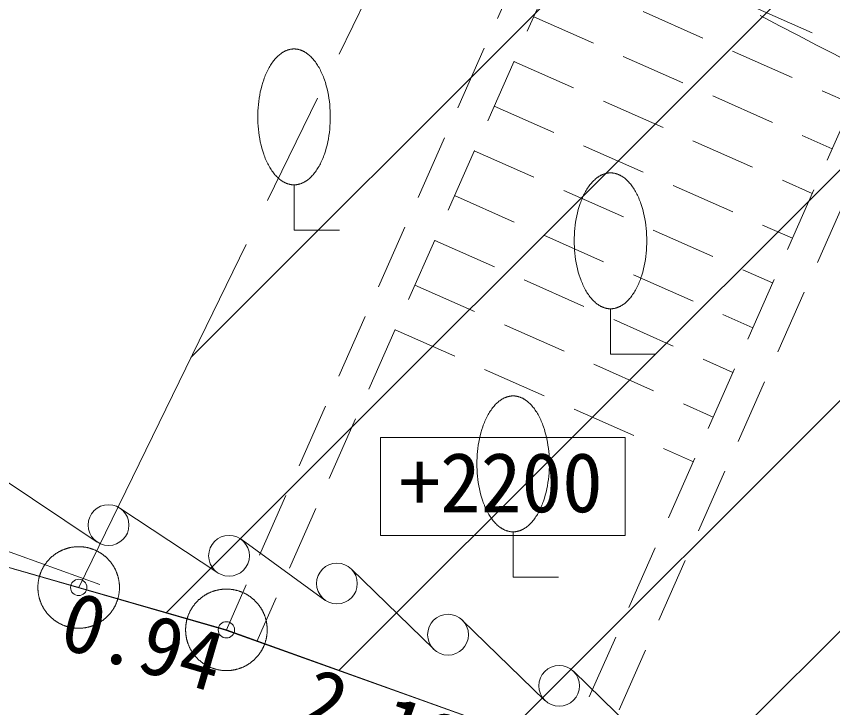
# Model space of a CAD drawing. Units: millimetres at full size, sheet at 1:200; details may follow other scales. Extents: x -40000 to 40000, y -27700 to 27700.
# Drawn here: x -12309 to -7305, y -659 to 3581 of the extents above; entities that cross this region are included whole.
import ezdxf
from ezdxf.enums import TextEntityAlignment as Align

# ---------------------------------------------------------------- set-up
doc = ezdxf.new("R2010")
doc.units = ezdxf.units.MM
doc.header["$LTSCALE"] = 200
doc.header["$PDMODE"] = 32
doc.header["$PDSIZE"] = 100
doc.linetypes.add('CHAIN', pattern=[18.5, 12, -1.5, 3.5, -1.5])
doc.linetypes.add('DASHED2', pattern=[3, 2, -1])
for name, color, linetype, lineweight in [('0-0_通り芯', 33, 'Continuous', 18), ('0-1_躯体・仕上１', 134, 'Continuous', 9), ('0-4_外構２', 6, 'Continuous', 13), ('0-5_計画レベル', 134, 'Continuous', 9), ('0-9_雨水ルート', 134, 'Continuous', 9), ('C-0_Layer192', 8, 'Continuous', 18), ('C-C_寸法', 5, 'Continuous', 13), ('C-D_文字', 1, 'Continuous', 18)]:
    doc.layers.add(name, color=color, linetype=linetype, lineweight=lineweight)
doc.styles.add('ＭＳ ゴシック', font='')
doc.styles.get('ＭＳ ゴシック').set_extended_font_data('MS Gothic')

msp = doc.modelspace()

# ---------------------------------------------------------------- linework, layer by layer
at = {"layer": '0-0_通り芯', "color": 2, "linetype": 'DASHED2', "lineweight": 13}
for p, q in [((-8712.7, 5030.9), (-11021.5, -181.7)), ((-8528.9, 4951.9), (-10834.6, -253.5)), ((-6691.4, 4162), (-8944.5, -924.8)), ((-8894.3, 4127), (-7065.7, 3317.1)), ((-6507.7, 4083), (-8761.3, -1005.1)), ((-9015.8, 3852.7), (-7187.2, 3042.8)), ((-9137.3, 3578.4), (-7308.6, 2768.5)), ((-9258.8, 3304.1), (-7430.1, 2494.2)), ((-9380.3, 3029.8), (-7551.6, 2219.9)), ((-9501.8, 2755.5), (-7673.1, 1945.6)), ((-9623.3, 2481.2), (-7794.6, 1671.3)), ((-9744.8, 2206.9), (-7916.1, 1397)), ((-9866.3, 1932.6), (-8037.6, 1122.7)), ((-9987.8, 1658.4), (-8159.1, 848.4))]:
    msp.add_line(p, q, dxfattribs=at)
at = {"layer": '0-1_躯体・仕上１'}
msp.add_lwpolyline([(-28427.5, 3114.3), (-18282.5, 1902.3), (-11927, 78.2)], dxfattribs=at)
at = {"layer": '0-4_外構２'}
msp.add_lwpolyline([(-6882.2, 3128.2), (-6983.2, 3182.7), (-7085.3, 3237.3), (-7189, 3292.3), (-7294.9, 3348.1), (-7403.5, 3405), (-7515.3, 3463.3), (-7630.8, 3523.4), (-7750.5, 3585.4)], dxfattribs=at)
at = {"layer": '0-5_計画レベル'}
for p, q in [((-11027.9, -184.6), (-18221.9, 1899.6)), ((-12408.2, 754.6), (-11813.3, 356.9)), ((-11674.9, 565.1), (-11074.2, 168.2)), ((-10932, 373.8), (-10417.3, 0.9)), ((-10256.8, 191.8), (-9749.9, -301.2)), ((-9575.6, -122), (-9068.7, -615)), ((-8969, -917.9), (-11027.9, -184.6)), ((-8894.4, -435.7), (-8387.5, -928.7))]:
    msp.add_line(p, q, dxfattribs=at)
for centre in [(-11743.8, 460.8), (-11005.3, 272.5), (-10344, 102.2), (-9662.8, -211.6), (-8981.6, -525.3)]:
    msp.add_circle(centre, 125, dxfattribs=at)
at = {"layer": '0-9_雨水ルート'}
for points in [[(-10606.9, 3380.9), (-10609.4, 3380.8), (-10611.8, 3380.8), (-10614.3, 3380.6), (-10616.8, 3380.5), (-10619.3, 3380.2), (-10621.8, 3379.9), (-10624.3, 3379.6), (-10626.9, 3379.2), (-10629.4, 3378.7), (-10632, 3378.2), (-10634.5, 3377.6), (-10637.1, 3377), (-10639.6, 3376.3), (-10642.2, 3375.6), (-10644.8, 3374.8), (-10647.3, 3373.9), (-10649.9, 3373), (-10652.5, 3372), (-10655.1, 3371), (-10657.7, 3369.8), (-10660.3, 3368.7), (-10662.9, 3367.4), (-10665.5, 3366.1), (-10668.1, 3364.8), (-10670.6, 3363.4), (-10673.2, 3361.9), (-10675.8, 3360.3), (-10678.4, 3358.7), (-10681, 3357), (-10683.6, 3355.3), (-10686.1, 3353.5), (-10688.7, 3351.6), (-10693.8, 3347.7), (-10698.9, 3343.5), (-10704, 3339), (-10709, 3334.3), (-10714, 3329.3), (-10718.9, 3324.1), (-10723.7, 3318.7)], [(-10494.9, 3324.1), (-10499.8, 3329.3), (-10504.8, 3334.3), (-10509.8, 3339), (-10514.9, 3343.5), (-10520, 3347.7), (-10525.1, 3351.6), (-10527.6, 3353.5), (-10530.2, 3355.3), (-10532.8, 3357), (-10535.4, 3358.7), (-10538, 3360.3), (-10540.6, 3361.9), (-10543.1, 3363.4), (-10545.7, 3364.8), (-10548.3, 3366.1), (-10550.9, 3367.4), (-10553.5, 3368.7), (-10556.1, 3369.8), (-10558.7, 3371), (-10561.3, 3372), (-10563.9, 3373), (-10566.5, 3373.9), (-10569, 3374.8), (-10571.6, 3375.6), (-10574.2, 3376.3), (-10576.7, 3377), (-10579.3, 3377.6), (-10581.8, 3378.2), (-10584.4, 3378.7), (-10586.9, 3379.2), (-10589.5, 3379.6), (-10592, 3379.9), (-10594.5, 3380.2), (-10597, 3380.5), (-10599.5, 3380.6), (-10602, 3380.8), (-10604.4, 3380.8), (-10606.9, 3380.9)], [(-10723.7, 3318.7), (-10728.5, 3312.9), (-10733.3, 3307), (-10737.9, 3300.8), (-10742.5, 3294.3), (-10747, 3287.7), (-10751.4, 3280.8), (-10755.7, 3273.7), (-10759.9, 3266.3), (-10764.1, 3258.8), (-10768.1, 3251.1), (-10772, 3243.2), (-10775.8, 3235.1), (-10779.5, 3226.8), (-10783, 3218.4), (-10786.4, 3209.8), (-10789.8, 3201), (-10792.9, 3192.2), (-10798.9, 3174.1), (-10804.3, 3155.5), (-10809.2, 3136.6), (-10813.6, 3117.5), (-10817.3, 3098.2), (-10820.6, 3078.8), (-10823.3, 3059.3), (-10825.5, 3039.9), (-10827.1, 3020.7), (-10828.3, 3001.6), (-10828.9, 2982.7), (-10829.2, 2964.1), (-10828.9, 2945.5), (-10828.3, 2926.7), (-10827.1, 2907.6), (-10825.5, 2888.3), (-10823.3, 2868.9), (-10820.6, 2849.4), (-10817.3, 2830), (-10813.6, 2810.7), (-10809.2, 2791.6), (-10804.3, 2772.7)], [(-10404.6, 2791.6), (-10400.2, 2810.7), (-10396.4, 2830), (-10393.2, 2849.4), (-10390.5, 2868.9), (-10388.3, 2888.3), (-10386.7, 2907.6), (-10385.5, 2926.7), (-10384.8, 2945.5), (-10384.6, 2964.1), (-10384.8, 2982.7), (-10385.5, 3001.6), (-10386.7, 3020.7), (-10388.3, 3039.9), (-10390.5, 3059.3), (-10393.2, 3078.8), (-10396.4, 3098.2), (-10400.2, 3117.5), (-10404.6, 3136.6), (-10409.5, 3155.5), (-10414.9, 3174.1), (-10420.9, 3192.2), (-10424, 3201), (-10427.3, 3209.8), (-10430.8, 3218.4), (-10434.3, 3226.8), (-10438, 3235.1), (-10441.8, 3243.2), (-10445.7, 3251.1), (-10449.7, 3258.8), (-10453.8, 3266.3), (-10458.1, 3273.7), (-10462.4, 3280.8), (-10466.8, 3287.7), (-10471.3, 3294.3), (-10475.9, 3300.8), (-10480.5, 3307), (-10485.3, 3312.9), (-10490.1, 3318.7), (-10494.9, 3324.1)], [(-10804.3, 2772.7), (-10798.9, 2754.2), (-10792.9, 2736.1), (-10789.8, 2727.2), (-10786.4, 2718.4), (-10783, 2709.9), (-10779.5, 2701.4), (-10775.8, 2693.2), (-10772, 2685.1), (-10768.1, 2677.1), (-10764.1, 2669.4), (-10759.9, 2661.9), (-10755.7, 2654.6), (-10751.4, 2647.4), (-10747, 2640.6), (-10742.5, 2633.9), (-10737.9, 2627.4), (-10733.3, 2621.2), (-10728.5, 2615.3), (-10723.7, 2609.6), (-10718.9, 2604.1), (-10714, 2598.9), (-10709, 2593.9), (-10704, 2589.2), (-10698.9, 2584.7), (-10693.8, 2580.5), (-10688.7, 2576.6), (-10686.1, 2574.7), (-10683.6, 2572.9), (-10681, 2571.2), (-10678.4, 2569.5), (-10675.8, 2567.9), (-10673.2, 2566.3), (-10670.6, 2564.9), (-10668.1, 2563.4), (-10665.5, 2562.1), (-10662.9, 2560.8), (-10660.3, 2559.5), (-10657.7, 2558.4), (-10655.1, 2557.3)], [(-10556.1, 2558.4), (-10553.5, 2559.5), (-10550.9, 2560.8), (-10548.3, 2562.1), (-10545.7, 2563.4), (-10543.1, 2564.9), (-10540.6, 2566.3), (-10538, 2567.9), (-10535.4, 2569.5), (-10532.8, 2571.2), (-10530.2, 2572.9), (-10527.6, 2574.7), (-10525.1, 2576.6), (-10520, 2580.5), (-10514.9, 2584.7), (-10509.8, 2589.2), (-10504.8, 2593.9), (-10499.8, 2598.9), (-10494.9, 2604.1), (-10490.1, 2609.6), (-10485.3, 2615.3), (-10480.5, 2621.2), (-10475.9, 2627.4), (-10471.3, 2633.9), (-10466.8, 2640.6), (-10462.4, 2647.4), (-10458.1, 2654.6), (-10453.8, 2661.9), (-10449.7, 2669.4), (-10445.7, 2677.1), (-10441.8, 2685.1), (-10438, 2693.2), (-10434.3, 2701.4), (-10430.8, 2709.9), (-10427.3, 2718.4), (-10424, 2727.2), (-10420.9, 2736.1), (-10414.9, 2754.2), (-10409.5, 2772.7), (-10404.6, 2791.6)], [(-8666.9, 2620.9), (-8669.4, 2620.8), (-8671.8, 2620.8), (-8674.3, 2620.6), (-8676.8, 2620.5), (-8679.3, 2620.2), (-8681.8, 2619.9), (-8684.3, 2619.6), (-8686.9, 2619.2), (-8689.4, 2618.7), (-8692, 2618.2), (-8694.5, 2617.6), (-8697.1, 2617), (-8699.6, 2616.3), (-8702.2, 2615.6), (-8704.8, 2614.8), (-8707.3, 2613.9), (-8709.9, 2613), (-8712.5, 2612), (-8715.1, 2611), (-8717.7, 2609.8), (-8720.3, 2608.7), (-8722.9, 2607.4), (-8725.5, 2606.1), (-8728.1, 2604.8), (-8730.7, 2603.4), (-8733.2, 2601.9), (-8735.8, 2600.3), (-8738.4, 2598.7), (-8741, 2597), (-8743.6, 2595.3), (-8746.2, 2593.5), (-8748.7, 2591.6), (-8753.8, 2587.7), (-8758.9, 2583.5), (-8764, 2579), (-8769, 2574.3), (-8774, 2569.3), (-8778.9, 2564.1), (-8783.7, 2558.7)], [(-8554.9, 2564.1), (-8559.8, 2569.3), (-8564.8, 2574.3), (-8569.8, 2579), (-8574.9, 2583.5), (-8580, 2587.7), (-8585.1, 2591.6), (-8587.7, 2593.5), (-8590.2, 2595.3), (-8592.8, 2597), (-8595.4, 2598.7), (-8598, 2600.3), (-8600.6, 2601.9), (-8603.1, 2603.4), (-8605.7, 2604.8), (-8608.3, 2606.1), (-8610.9, 2607.4), (-8613.5, 2608.7), (-8616.1, 2609.8), (-8618.7, 2611), (-8621.3, 2612), (-8623.9, 2613), (-8626.5, 2613.9), (-8629, 2614.8), (-8631.6, 2615.6), (-8634.2, 2616.3), (-8636.7, 2617), (-8639.3, 2617.6), (-8641.8, 2618.2), (-8644.4, 2618.7), (-8646.9, 2619.2), (-8649.5, 2619.6), (-8652, 2619.9), (-8654.5, 2620.2), (-8657, 2620.5), (-8659.5, 2620.6), (-8662, 2620.8), (-8664.4, 2620.8), (-8666.9, 2620.9)], [(-10655.1, 2557.3), (-10652.5, 2556.2), (-10649.9, 2555.2), (-10647.3, 2554.3), (-10644.8, 2553.4), (-10642.2, 2552.6), (-10639.6, 2551.9), (-10637.1, 2551.2), (-10634.5, 2550.6), (-10632, 2550), (-10629.4, 2549.5), (-10626.9, 2549), (-10624.3, 2548.6), (-10621.8, 2548.3), (-10619.3, 2548), (-10616.8, 2547.8), (-10614.3, 2547.6), (-10611.8, 2547.5), (-10609.4, 2547.4), (-10606.9, 2547.3), (-10604.4, 2547.4), (-10602, 2547.5), (-10599.5, 2547.6), (-10597, 2547.8), (-10594.5, 2548), (-10592, 2548.3), (-10589.5, 2548.6), (-10586.9, 2549), (-10584.4, 2549.5), (-10581.8, 2550), (-10579.3, 2550.6), (-10576.7, 2551.2), (-10574.2, 2551.9), (-10571.6, 2552.6), (-10569, 2553.4), (-10566.5, 2554.3), (-10563.9, 2555.2), (-10561.3, 2556.2), (-10558.7, 2557.3), (-10556.1, 2558.4)], [(-8783.7, 2558.7), (-8788.5, 2552.9), (-8793.3, 2547), (-8797.9, 2540.8), (-8802.5, 2534.3), (-8807, 2527.7), (-8811.4, 2520.8), (-8815.7, 2513.7), (-8820, 2506.3), (-8824.1, 2498.8), (-8828.1, 2491.1), (-8832, 2483.2), (-8835.8, 2475.1), (-8839.5, 2466.8), (-8843, 2458.4), (-8846.5, 2449.8), (-8849.8, 2441), (-8852.9, 2432.2), (-8858.9, 2414.1), (-8864.3, 2395.5), (-8869.2, 2376.7), (-8873.6, 2357.5), (-8877.4, 2338.2), (-8880.6, 2318.8), (-8883.3, 2299.3), (-8885.5, 2279.9), (-8887.1, 2260.7), (-8888.3, 2241.6), (-8889, 2222.7), (-8889.2, 2204.1), (-8889, 2185.5), (-8888.3, 2166.7), (-8887.1, 2147.6), (-8885.5, 2128.3), (-8883.3, 2108.9), (-8880.6, 2089.4), (-8877.4, 2070), (-8873.6, 2050.7), (-8869.2, 2031.6), (-8864.3, 2012.7)], [(-8464.6, 2031.6), (-8460.2, 2050.7), (-8456.4, 2070), (-8453.2, 2089.4), (-8450.5, 2108.9), (-8448.3, 2128.3), (-8446.7, 2147.6), (-8445.5, 2166.7), (-8444.9, 2185.5), (-8444.6, 2204.1), (-8444.9, 2222.7), (-8445.5, 2241.6), (-8446.7, 2260.7), (-8448.3, 2279.9), (-8450.5, 2299.3), (-8453.2, 2318.8), (-8456.4, 2338.2), (-8460.2, 2357.5), (-8464.6, 2376.7), (-8469.5, 2395.5), (-8474.9, 2414.1), (-8480.9, 2432.2), (-8484, 2441), (-8487.3, 2449.8), (-8490.8, 2458.4), (-8494.3, 2466.8), (-8498, 2475.1), (-8501.8, 2483.2), (-8505.7, 2491.1), (-8509.7, 2498.8), (-8513.9, 2506.3), (-8518.1, 2513.7), (-8522.4, 2520.8), (-8526.8, 2527.7), (-8531.3, 2534.3), (-8535.9, 2540.8), (-8540.5, 2547), (-8545.3, 2552.9), (-8550.1, 2558.7), (-8554.9, 2564.1)], [(-10606.9, 2547.3), (-10606.9, 2269.5), (-10329.1, 2269.5)], [(-8864.3, 2012.7), (-8858.9, 1994.2), (-8852.9, 1976.1), (-8849.8, 1967.2), (-8846.5, 1958.5), (-8843, 1949.9), (-8839.5, 1941.4), (-8835.8, 1933.2), (-8832, 1925.1), (-8828.1, 1917.1), (-8824.1, 1909.4), (-8820, 1901.9), (-8815.7, 1894.6), (-8811.4, 1887.5), (-8807, 1880.6), (-8802.5, 1873.9), (-8797.9, 1867.5), (-8793.3, 1861.2), (-8788.5, 1855.3), (-8783.7, 1849.6), (-8778.9, 1844.1), (-8774, 1838.9), (-8769, 1833.9), (-8764, 1829.2), (-8758.9, 1824.7), (-8753.8, 1820.6), (-8748.7, 1816.6), (-8746.2, 1814.7), (-8743.6, 1812.9), (-8741, 1811.2), (-8738.4, 1809.5), (-8735.8, 1807.9), (-8733.2, 1806.3), (-8730.7, 1804.9), (-8728.1, 1803.4), (-8725.5, 1802.1), (-8722.9, 1800.8), (-8720.3, 1799.5), (-8717.7, 1798.4), (-8715.1, 1797.3)], [(-8616.1, 1798.4), (-8613.5, 1799.5), (-8610.9, 1800.8), (-8608.3, 1802.1), (-8605.7, 1803.4), (-8603.1, 1804.9), (-8600.6, 1806.3), (-8598, 1807.9), (-8595.4, 1809.5), (-8592.8, 1811.2), (-8590.2, 1812.9), (-8587.7, 1814.7), (-8585.1, 1816.6), (-8580, 1820.6), (-8574.9, 1824.7), (-8569.8, 1829.2), (-8564.8, 1833.9), (-8559.8, 1838.9), (-8554.9, 1844.1), (-8550.1, 1849.6), (-8545.3, 1855.3), (-8540.5, 1861.2), (-8535.9, 1867.5), (-8531.3, 1873.9), (-8526.8, 1880.6), (-8522.4, 1887.5), (-8518.1, 1894.6), (-8513.9, 1901.9), (-8509.7, 1909.4), (-8505.7, 1917.1), (-8501.8, 1925.1), (-8498, 1933.2), (-8494.3, 1941.4), (-8490.8, 1949.9), (-8487.3, 1958.5), (-8484, 1967.2), (-8480.9, 1976.1), (-8474.9, 1994.2), (-8469.5, 2012.7), (-8464.6, 2031.6)], [(-8715.1, 1797.3), (-8712.5, 1796.2), (-8709.9, 1795.2), (-8707.3, 1794.3), (-8704.8, 1793.4), (-8702.2, 1792.6), (-8699.6, 1791.9), (-8697.1, 1791.2), (-8694.5, 1790.6), (-8692, 1790), (-8689.4, 1789.5), (-8686.9, 1789), (-8684.3, 1788.6), (-8681.8, 1788.3), (-8679.3, 1788), (-8676.8, 1787.8), (-8674.3, 1787.6), (-8671.8, 1787.5), (-8669.4, 1787.4), (-8666.9, 1787.4), (-8664.4, 1787.4), (-8662, 1787.5), (-8659.5, 1787.6), (-8657, 1787.8), (-8654.5, 1788), (-8652, 1788.3), (-8649.5, 1788.6), (-8646.9, 1789), (-8644.4, 1789.5), (-8641.8, 1790), (-8639.3, 1790.6), (-8636.7, 1791.2), (-8634.2, 1791.9), (-8631.6, 1792.6), (-8629, 1793.4), (-8626.5, 1794.3), (-8623.9, 1795.2), (-8621.3, 1796.2), (-8618.7, 1797.3), (-8616.1, 1798.4)], [(-8666.9, 1787.4), (-8666.9, 1509.5), (-8389.1, 1509.5)], [(-9263.9, 1252.9), (-9266.4, 1252.8), (-9268.8, 1252.8), (-9271.3, 1252.6), (-9273.8, 1252.5), (-9276.3, 1252.2), (-9278.8, 1251.9), (-9281.3, 1251.6), (-9283.9, 1251.2), (-9286.4, 1250.7), (-9289, 1250.2), (-9291.5, 1249.6), (-9294.1, 1249), (-9296.6, 1248.3), (-9299.2, 1247.6), (-9301.8, 1246.8), (-9304.3, 1245.9), (-9306.9, 1245), (-9309.5, 1244), (-9312.1, 1243), (-9314.7, 1241.8), (-9317.3, 1240.7), (-9319.9, 1239.4), (-9322.5, 1238.1), (-9325.1, 1236.8), (-9327.7, 1235.4), (-9330.2, 1233.9), (-9332.8, 1232.3), (-9335.4, 1230.7), (-9338, 1229), (-9340.6, 1227.3), (-9343.1, 1225.5), (-9345.7, 1223.6), (-9350.8, 1219.7), (-9355.9, 1215.5), (-9361, 1211), (-9366, 1206.3), (-9371, 1201.3), (-9375.9, 1196.1), (-9380.7, 1190.7)], [(-9151.9, 1196.1), (-9156.8, 1201.3), (-9161.8, 1206.3), (-9166.8, 1211), (-9171.9, 1215.5), (-9177, 1219.7), (-9182.1, 1223.6), (-9184.7, 1225.5), (-9187.2, 1227.3), (-9189.8, 1229), (-9192.4, 1230.7), (-9195, 1232.3), (-9197.6, 1233.9), (-9200.1, 1235.4), (-9202.7, 1236.8), (-9205.3, 1238.1), (-9207.9, 1239.4), (-9210.5, 1240.7), (-9213.1, 1241.8), (-9215.7, 1243), (-9218.3, 1244), (-9220.9, 1245), (-9223.5, 1245.9), (-9226, 1246.8), (-9228.6, 1247.6), (-9231.2, 1248.3), (-9233.7, 1249), (-9236.3, 1249.6), (-9238.8, 1250.2), (-9241.4, 1250.7), (-9243.9, 1251.2), (-9246.5, 1251.6), (-9249, 1251.9), (-9251.5, 1252.2), (-9254, 1252.5), (-9256.5, 1252.6), (-9259, 1252.8), (-9261.4, 1252.8), (-9263.9, 1252.9)], [(-9380.7, 1190.7), (-9385.5, 1184.9), (-9390.3, 1179), (-9394.9, 1172.8), (-9399.5, 1166.3), (-9404, 1159.7), (-9408.4, 1152.8), (-9412.7, 1145.7), (-9416.9, 1138.3), (-9421.1, 1130.8), (-9425.1, 1123.1), (-9429, 1115.2), (-9432.8, 1107.1), (-9436.5, 1098.8), (-9440, 1090.4), (-9443.5, 1081.8), (-9446.8, 1073), (-9449.9, 1064.2), (-9455.9, 1046.1), (-9461.3, 1027.5), (-9466.2, 1008.7), (-9470.6, 989.5), (-9474.4, 970.2), (-9477.6, 950.8), (-9480.3, 931.3), (-9482.5, 911.9), (-9484.1, 892.7), (-9485.3, 873.6), (-9486, 854.7), (-9486.2, 836.1), (-9486, 817.5), (-9485.3, 798.7), (-9484.1, 779.6), (-9482.5, 760.3), (-9480.3, 740.9), (-9477.6, 721.4), (-9474.4, 702), (-9470.6, 682.7), (-9466.2, 663.6), (-9461.3, 644.7)], [(-9061.6, 663.6), (-9057.2, 682.7), (-9053.4, 702), (-9050.2, 721.4), (-9047.5, 740.9), (-9045.3, 760.3), (-9043.7, 779.6), (-9042.5, 798.7), (-9041.8, 817.5), (-9041.6, 836.1), (-9041.8, 854.7), (-9042.5, 873.6), (-9043.7, 892.7), (-9045.3, 911.9), (-9047.5, 931.3), (-9050.2, 950.8), (-9053.4, 970.2), (-9057.2, 989.5), (-9061.6, 1008.7), (-9066.5, 1027.5), (-9071.9, 1046.1), (-9077.9, 1064.2), (-9081, 1073), (-9084.3, 1081.8), (-9087.8, 1090.4), (-9091.3, 1098.8), (-9095, 1107.1), (-9098.8, 1115.2), (-9102.7, 1123.1), (-9106.7, 1130.8), (-9110.9, 1138.3), (-9115.1, 1145.7), (-9119.4, 1152.8), (-9123.8, 1159.7), (-9128.3, 1166.3), (-9132.9, 1172.8), (-9137.5, 1179), (-9142.3, 1184.9), (-9147.1, 1190.7), (-9151.9, 1196.1)], [(-9213.1, 430.4), (-9210.5, 431.6), (-9207.9, 432.8), (-9205.3, 434.1), (-9202.7, 435.4), (-9200.1, 436.9), (-9197.6, 438.4), (-9195, 439.9), (-9192.4, 441.5), (-9189.8, 443.2), (-9187.2, 444.9), (-9184.7, 446.7), (-9182.1, 448.6), (-9177, 452.6), (-9171.9, 456.7), (-9166.8, 461.2), (-9161.8, 465.9), (-9156.8, 470.9), (-9151.9, 476.1), (-9147.1, 481.6), (-9142.3, 487.3), (-9137.5, 493.3), (-9132.9, 499.5), (-9128.3, 505.9), (-9123.8, 512.6), (-9119.4, 519.5), (-9115.1, 526.6), (-9110.9, 533.9), (-9106.7, 541.4), (-9102.7, 549.1), (-9098.8, 557.1), (-9095, 565.2), (-9091.3, 573.4), (-9087.8, 581.9), (-9084.3, 590.5), (-9081, 599.2), (-9077.9, 608.1), (-9071.9, 626.2), (-9066.5, 644.7), (-9061.6, 663.6)], [(-9461.3, 644.7), (-9455.9, 626.2), (-9449.9, 608.1), (-9446.8, 599.2), (-9443.5, 590.5), (-9440, 581.9), (-9436.5, 573.4), (-9432.8, 565.2), (-9429, 557.1), (-9425.1, 549.1), (-9421.1, 541.4), (-9416.9, 533.9), (-9412.7, 526.6), (-9408.4, 519.5), (-9404, 512.6), (-9399.5, 505.9), (-9394.9, 499.5), (-9390.3, 493.3), (-9385.5, 487.3), (-9380.7, 481.6), (-9375.9, 476.1), (-9371, 470.9), (-9366, 465.9), (-9361, 461.2), (-9355.9, 456.7), (-9350.8, 452.6), (-9345.7, 448.6), (-9343.1, 446.7), (-9340.6, 444.9), (-9338, 443.2), (-9335.4, 441.5), (-9332.8, 439.9), (-9330.2, 438.4), (-9327.7, 436.9), (-9325.1, 435.4), (-9322.5, 434.1), (-9319.9, 432.8), (-9317.3, 431.6), (-9314.7, 430.4), (-9312.1, 429.3)], [(-9312.1, 429.3), (-9309.5, 428.2), (-9306.9, 427.2), (-9304.3, 426.3), (-9301.8, 425.4), (-9299.2, 424.6), (-9296.6, 423.9), (-9294.1, 423.2), (-9291.5, 422.6), (-9289, 422), (-9286.4, 421.5), (-9283.9, 421), (-9281.3, 420.6), (-9278.8, 420.3), (-9276.3, 420), (-9273.8, 419.8), (-9271.3, 419.6), (-9268.8, 419.5), (-9266.4, 419.4), (-9263.9, 419.4), (-9261.4, 419.4), (-9259, 419.5), (-9256.5, 419.6), (-9254, 419.8), (-9251.5, 420), (-9249, 420.3), (-9246.5, 420.6), (-9243.9, 421), (-9241.4, 421.5), (-9238.8, 422), (-9236.3, 422.6), (-9233.7, 423.2), (-9231.2, 423.9), (-9228.6, 424.6), (-9226, 425.4), (-9223.5, 426.3), (-9220.9, 427.2), (-9218.3, 428.2), (-9215.7, 429.3), (-9213.1, 430.4)], [(-9263.9, 419.4), (-9263.9, 141.5), (-8986.1, 141.5)]]:
    msp.add_lwpolyline(points, dxfattribs=at)
at = {"layer": 'C-0_Layer192', "color": 1, "linetype": 'CHAIN'}
for p, q in [((-4412.7, 15483), (-11927, 78.2)), ((-11927, 78.2), (-11021.5, -181.7)), ((-8969, -917.9), (-11021.5, -181.7))]:
    msp.add_line(p, q, dxfattribs=at)
at = {"layer": 'C-0_Layer192'}
for p, q in [((-11238.8, 1489.1), (405, 13132.9)), ((-11389.7, -76), (1355.6, 12669.3)), ((-10329.4, -429.9), (2306.1, 12205.6)), ((-9288.6, -803.3), (3256.7, 11741.9)), ((-8286.5, -1215.4), (4207.2, 11278.3))]:
    msp.add_line(p, q, dxfattribs=at)
at = {"layer": 'C-0_Layer192', "color": 1, "linetype": 'CHAIN'}
for centre in [(-11927, 78.2), (-11021.5, -181.7)]:
    msp.add_circle(centre, 250, dxfattribs=at)
at = {"layer": 'C-0_Layer192', "color": 1}
for p in [(-11927, 78.2), (-11021.5, -181.7)]:
    msp.add_point(p, dxfattribs=at)
at = {"layer": 'C-C_寸法'}
msp.add_line((-12739.3, 434.4), (-11798, 96.8), dxfattribs=at)
at = {"layer": 'C-D_文字'}
msp.add_lwpolyline([(-8576.4, 996.9), (-10076.4, 996.9), (-10076.4, 396.9), (-8576.4, 396.9)], close=True, dxfattribs=at)

# ---------------------------------------------------------------- texts
at = {"layer": 'C-C_寸法', "color": 1, "style": 'ＭＳ ゴシック'}
for s, rotation, p in [('0.94', 343.699, (-12094.5, -391.3)), ('2.18', 340.269, (-10634.7, -851.6))]:
    msp.add_text(s, height=366.6, rotation=rotation, dxfattribs=at).set_placement(p, align=Align.BOTTOM_LEFT)
at = {"layer": 'C-D_文字', "style": 'ＭＳ ゴシック'}
msp.add_text('+2200', height=366.6, dxfattribs=at).set_placement((-9961.3, 429.4), align=Align.BOTTOM_LEFT)

doc.saveas('drawing.dxf')
